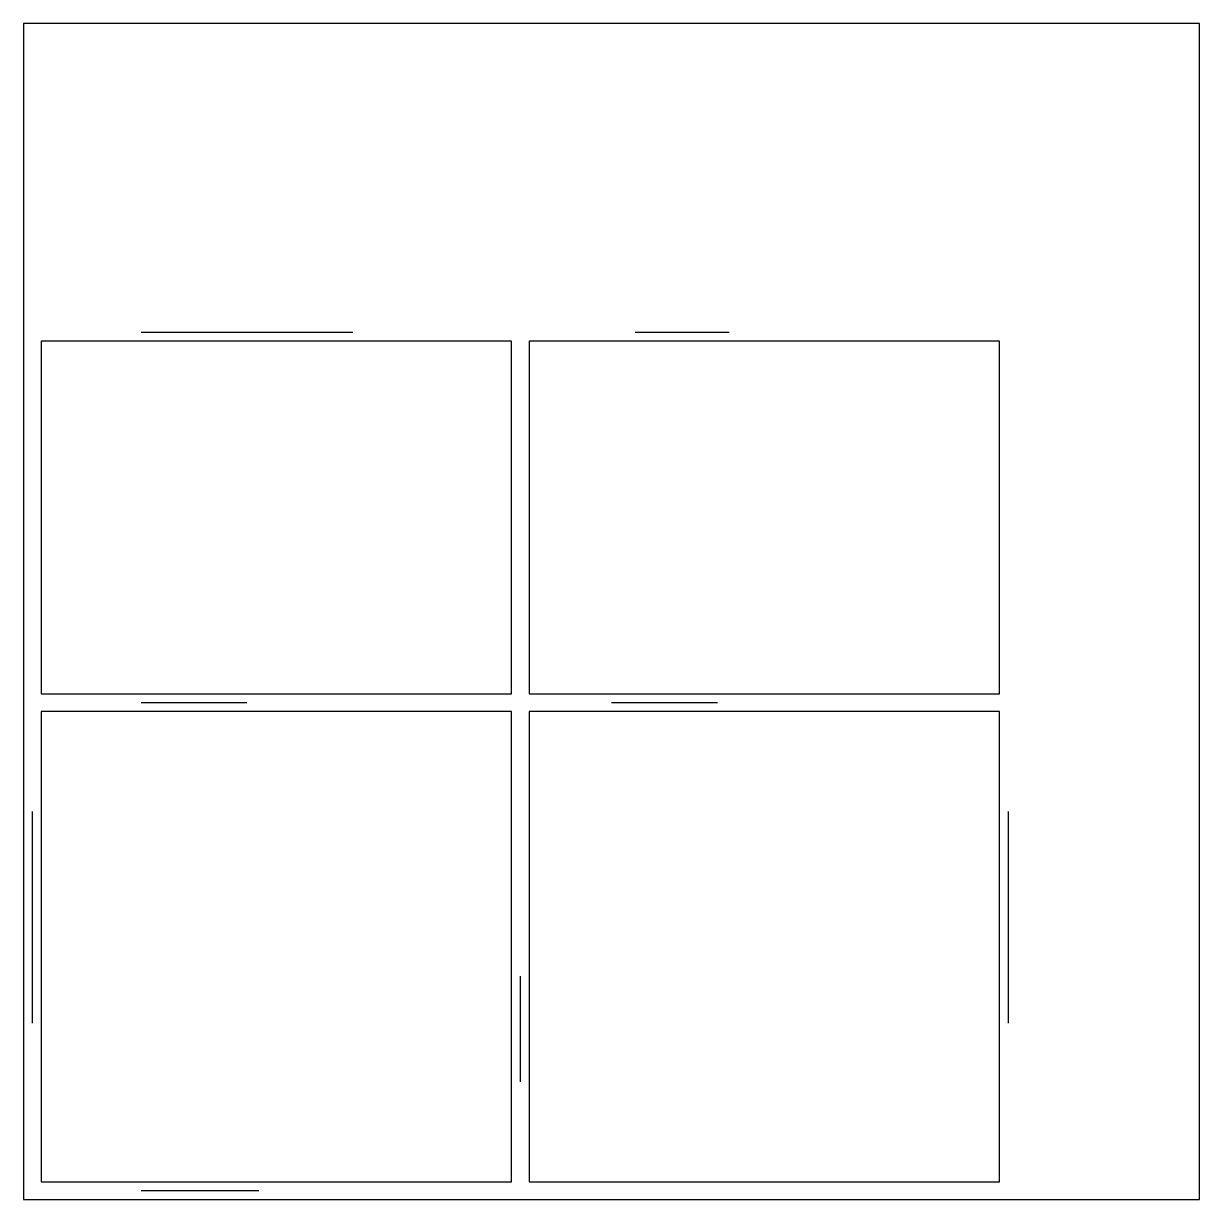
# Model space of a CAD drawing. Header units: millimetres. Extents: x 0 to 10000, y 0 to 10000.
import ezdxf

# ---------------------------------------------------------------- set-up
doc = ezdxf.new("R2010")
doc.units = ezdxf.units.MM
for name, color, linetype in [('FF_DOOR', 7, 'Continuous'), ('FF_ENTRY', 7, 'Continuous'), ('FF_PLOT', 7, 'Continuous'), ('FF_ROOM_BATHROOM', 7, 'Continuous'), ('FF_ROOM_BEDROOM', 7, 'Continuous'), ('FF_ROOM_KITCHEN', 7, 'Continuous'), ('FF_ROOM_LIVING', 7, 'Continuous'), ('FF_WINDOW', 7, 'Continuous')]:
    doc.layers.add(name, color=color, linetype=linetype)

msp = doc.modelspace()

# ---------------------------------------------------------------- linework, layer by layer
at = {"layer": 'FF_DOOR'}
for p, q in [((1000, 4225), (1900, 4225)), ((5000, 4225), (5900, 4225)), ((4225, 1000), (4225, 1900))]:
    msp.add_line(p, q, dxfattribs=at)
at = {"layer": 'FF_ENTRY'}
msp.add_line((1000, 75), (2000, 75), dxfattribs=at)
at = {"layer": 'FF_PLOT'}
msp.add_lwpolyline([(0, 0), (10000, 0), (10000, 10000), (0, 10000)], close=True, dxfattribs=at)
at = {"layer": 'FF_ROOM_BATHROOM'}
msp.add_lwpolyline([(4300, 4300), (8300, 4300), (8300, 7300), (4300, 7300)], close=True, dxfattribs=at)
at = {"layer": 'FF_ROOM_BEDROOM'}
msp.add_lwpolyline([(4300, 150), (8300, 150), (8300, 4150), (4300, 4150)], close=True, dxfattribs=at)
at = {"layer": 'FF_ROOM_KITCHEN'}
msp.add_lwpolyline([(150, 4300), (4150, 4300), (4150, 7300), (150, 7300)], close=True, dxfattribs=at)
at = {"layer": 'FF_ROOM_LIVING'}
msp.add_lwpolyline([(150, 150), (4150, 150), (4150, 4150), (150, 4150)], close=True, dxfattribs=at)
at = {"layer": 'FF_WINDOW'}
for p, q in [((1000, 7375), (2800, 7375)), ((5200, 7375), (6000, 7375)), ((75, 1500), (75, 3300)), ((8375, 1500), (8375, 3300))]:
    msp.add_line(p, q, dxfattribs=at)

doc.saveas('drawing.dxf')
